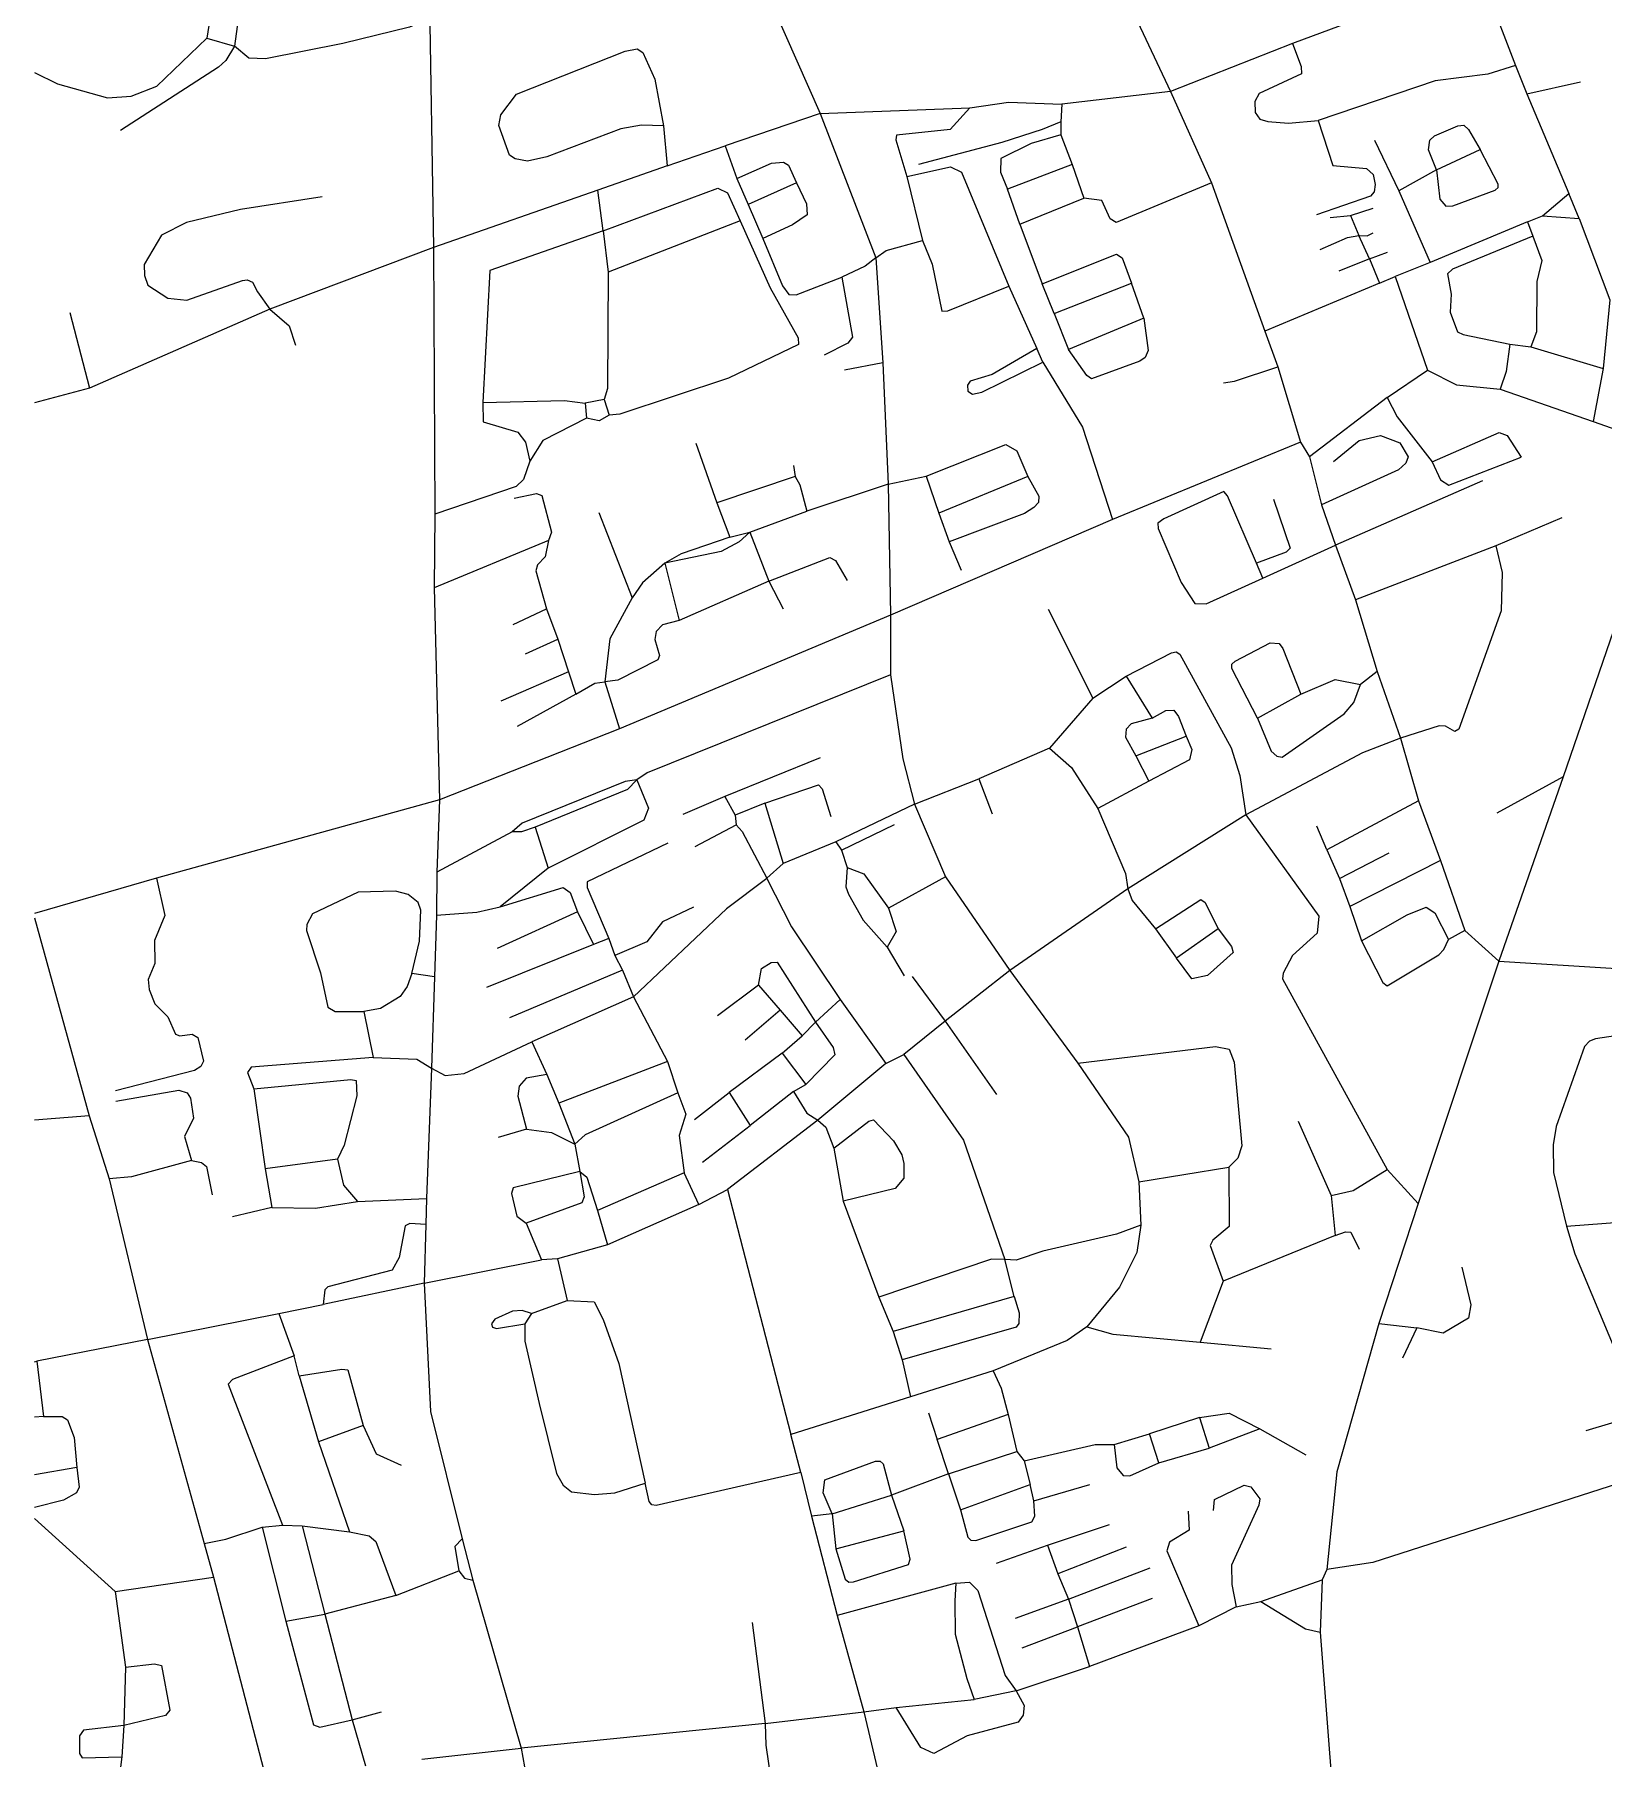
# Model space of a CAD drawing. Header units: inches. Extents: x 13525472 to 13532952, y 3654447 to 3658947.
# Drawn here: x 13525472 to 13527238, y 3655460 to 3657400 of the extents above; entities that cross this region are included whole.
import ezdxf

# ---------------------------------------------------------------- set-up
doc = ezdxf.new("R2010")
doc.units = ezdxf.units.IN
doc.header["$MEASUREMENT"] = 0

msp = doc.modelspace()

# ---------------------------------------------------------------- linework, layer by layer
for points in [[(13526162.1, 3657749.6), (13526356.2, 3657311.4)], [(13525893.3, 3657608.6), (13525916.3, 3657458.4), (13525921.2, 3657160.6)], [(13525698.6, 3657604.2), (13525666, 3657396.3)], [(13526673.2, 3657500.5), (13526750.5, 3657336.4)], [(13525707.2, 3657462.3), (13525769.3, 3657473.4), (13525882, 3657485.3), (13525888.4, 3657482.4), (13525891.1, 3657477.6), (13525903.1, 3657433.1), (13525903.2, 3657419), (13525900.2, 3657411.5), (13525894.1, 3657408.7), (13525819, 3657390.2), (13525732, 3657372.9), (13525713.3, 3657374), (13525697.1, 3657387.4)], [(13525707.2, 3657462.3), (13525697.1, 3657387.4)], [(13527106, 3657450.6), (13526995.2, 3657430), (13526887.6, 3657390.5)], [(13527106, 3657450.6), (13527138.8, 3657365.7)], [(13525472, 3657357.7), (13525498.1, 3657345), (13525554.2, 3657329.2), (13525581, 3657331.1), (13525609.9, 3657342.3), (13525666, 3657396.3)], [(13525666, 3657396.3), (13525697.1, 3657387.4)], [(13525697.1, 3657387.4), (13525687.2, 3657371.2), (13525679.1, 3657363.8), (13525568.7, 3657292.6)], [(13526179.8, 3657297.8), (13526155.1, 3657298.5), (13526131.8, 3657294.3), (13526048.6, 3657262.7), (13526026.8, 3657258), (13526013.1, 3657260.5), (13526006.5, 3657264.7), (13525994.7, 3657298.2), (13525997, 3657310), (13526014.3, 3657333.4), (13526136.7, 3657381.7), (13526150.1, 3657384.5), (13526156.8, 3657380.1), (13526170, 3657350.1), (13526179.8, 3657297.8)], [(13526887.6, 3657390.5), (13526750.5, 3657336.4)], [(13526887.6, 3657390.5), (13526897.6, 3657364.6), (13526897.8, 3657356.3), (13526850.2, 3657334.2), (13526845.2, 3657325), (13526845.9, 3657312.5), (13526850.9, 3657305), (13526860.1, 3657302.7), (13526883.2, 3657300.6), (13526916.8, 3657303.8)], [(13527138.8, 3657365.7), (13527107.7, 3657356), (13527048.2, 3657348.4), (13526916.8, 3657303.8)], [(13527138.8, 3657365.7), (13527151.3, 3657333.8)], [(13526750.5, 3657336.4), (13526628.2, 3657322.1)], [(13526750.5, 3657336.4), (13526796.4, 3657233.4)], [(13527151.3, 3657333.8), (13527211.7, 3657347.1)], [(13526356.2, 3657311.4), (13526524.6, 3657318.1)], [(13526524.6, 3657318.1), (13526502.6, 3657293.6), (13526442.1, 3657287), (13526441.5, 3657281.8), (13526453.8, 3657240.5)], [(13526524.6, 3657318.1), (13526568.1, 3657324.3)], [(13526568.1, 3657324.3), (13526628.2, 3657322.1)], [(13526628.2, 3657322.1), (13526627.2, 3657302.1)], [(13527151.3, 3657333.8), (13527198.8, 3657221.7)], [(13526179.8, 3657297.8), (13526183.9, 3657252.7)], [(13526356.2, 3657311.4), (13526249.2, 3657275.3)], [(13526356.2, 3657311.4), (13526418.9, 3657149)], [(13526627.2, 3657302.1), (13526606, 3657293.4), (13526560.5, 3657279), (13526466.7, 3657254.1)], [(13526627.2, 3657302.1), (13526627.2, 3657287.6)], [(13526916.8, 3657303.8), (13526933.1, 3657253), (13526971.1, 3657249.5), (13526978.5, 3657243), (13526980.6, 3657231.7), (13526979.5, 3657223.3), (13526975.5, 3657218.6), (13526914.7, 3657197.6)], [(13527049.8, 3657248.3), (13527040.8, 3657270.8), (13527042.2, 3657281.5), (13527047.7, 3657286.5), (13527073.7, 3657297.6), (13527080.7, 3657298.3), (13527085.8, 3657293.7), (13527098.9, 3657270.9)], [(13526627.2, 3657287.6), (13526593.8, 3657277.8), (13526559.5, 3657261.1), (13526559, 3657245.6), (13526567, 3657226.4)], [(13526627.2, 3657287.6), (13526639.6, 3657254.1)], [(13526980.2, 3657281.6), (13527007.4, 3657224.5)], [(13526183.9, 3657252.7), (13526249.2, 3657275.3)], [(13526249.2, 3657275.3), (13526262.6, 3657238.4)], [(13526262.6, 3657238.4), (13526301.6, 3657255.6), (13526315, 3657256.8), (13526320.7, 3657253.3), (13526329.5, 3657233.5)], [(13527049.8, 3657248.3), (13527053.4, 3657215.3), (13527060.2, 3657207.4), (13527068.2, 3657207.7), (13527115.9, 3657225.1), (13527119.1, 3657228.2), (13527119, 3657232.2), (13527098.9, 3657270.9)], [(13527049.8, 3657248.3), (13527098.9, 3657270.9)], [(13526183.9, 3657252.7), (13526106.1, 3657225.4)], [(13526262.6, 3657238.4), (13526275.1, 3657209)], [(13526453.8, 3657240.5), (13526503, 3657251.4), (13526515.4, 3657245.6), (13526568.4, 3657117.1)], [(13526453.8, 3657240.5), (13526471.4, 3657168.6)], [(13526639.6, 3657254.1), (13526567, 3657226.4)], [(13526639.6, 3657254.1), (13526653, 3657216.4)], [(13527049.8, 3657248.3), (13527007.4, 3657224.5)], [(13526106.1, 3657225.4), (13525921.2, 3657160.6)], [(13526111.9, 3657179.7), (13526106.1, 3657225.4)], [(13526111.9, 3657179.7), (13526241, 3657227.4), (13526251.9, 3657222.4), (13526266.2, 3657190.8)], [(13526329.5, 3657233.5), (13526275.1, 3657209)], [(13526329.5, 3657233.5), (13526340.7, 3657209.9), (13526341.7, 3657197.4), (13526325.1, 3657186.2), (13526291.5, 3657171)], [(13526580.9, 3657186.9), (13526567, 3657226.4)], [(13526796.4, 3657233.4), (13526689.2, 3657188.9), (13526682.4, 3657193.2), (13526673.2, 3657213.5), (13526653, 3657216.4)], [(13526796.4, 3657233.4), (13526856.5, 3657066.7)], [(13527007.4, 3657224.5), (13527042.6, 3657144)], [(13527169.1, 3657196.3), (13527198.8, 3657221.7)], [(13527210.4, 3657193.3), (13527198.8, 3657221.7)], [(13525795.7, 3657217.6), (13525703.7, 3657203.5), (13525643.2, 3657189), (13525615.1, 3657174.8), (13525595.6, 3657141.5), (13525595.9, 3657129.2), (13525599.7, 3657118.4), (13525622.2, 3657103.8), (13525643.5, 3657101.4), (13525706.2, 3657123.7), (13525711.3, 3657124.4), (13525717.2, 3657121.7), (13525722.9, 3657110.7), (13525736.7, 3657091.4)], [(13526275.1, 3657209), (13526291.5, 3657171)], [(13526580.9, 3657186.9), (13526653, 3657216.4)], [(13526953, 3657196.8), (13526978.7, 3657205.1)], [(13526111.9, 3657179.7), (13525984.4, 3657134.8), (13525976.5, 3656986.4)], [(13526111.9, 3657179.7), (13526117.8, 3657133)], [(13526266.2, 3657190.8), (13526117.8, 3657133)], [(13526266.2, 3657190.8), (13526299.8, 3657115.2), (13526331.5, 3657059.3), (13526331.7, 3657051.8), (13526253.1, 3657013.7), (13526130.6, 3656973.2), (13526118.7, 3656972.1)], [(13526580.9, 3657186.9), (13526606.2, 3657120)], [(13526930.2, 3657194.6), (13526953, 3657196.8)], [(13526953, 3657196.8), (13526962.5, 3657174.4)], [(13527152.2, 3657189.8), (13527042.6, 3657144)], [(13527152.2, 3657189.8), (13527169.1, 3657196.3)], [(13527152.2, 3657189.8), (13527158.1, 3657173.4)], [(13527169.1, 3657196.3), (13527210.4, 3657193.3)], [(13527210.4, 3657193.3), (13527245, 3657102), (13527237.3, 3657024.7)], [(13525921.2, 3657160.6), (13525736.7, 3657091.4)], [(13525921.2, 3657160.6), (13525922.6, 3656860.6)], [(13526291.5, 3657171), (13526313.9, 3657117.7), (13526321, 3657107.7), (13526329.2, 3657107.5), (13526380.5, 3657127.3)], [(13526418.9, 3657149), (13526430.3, 3657157.3), (13526471.4, 3657168.6)], [(13526471.4, 3657168.6), (13526482.3, 3657142), (13526493.1, 3657089.2), (13526499.7, 3657089.5), (13526568.4, 3657117.1)], [(13526918.7, 3657158.6), (13526949.7, 3657171.9), (13526962.5, 3657174.4)], [(13526962.5, 3657174.4), (13526971.7, 3657173.8), (13526978.7, 3657177.1)], [(13526974.5, 3657147.9), (13526962.5, 3657174.4)], [(13527158.1, 3657173.4), (13527067.7, 3657136.2), (13527062.1, 3657131.1), (13527066.3, 3657108.3), (13527065.3, 3657087.9), (13527073.6, 3657066), (13527079.8, 3657062.8), (13527132.5, 3657052)], [(13527158.1, 3657173.4), (13527168.2, 3657146.2), (13527162.8, 3657122.5), (13527162.5, 3657065.8), (13527155.9, 3657049)], [(13526418.9, 3657149), (13526406.9, 3657139.6), (13526380.5, 3657127.3)], [(13526418.9, 3657149), (13526426.9, 3657030.9)], [(13526606.2, 3657120), (13526689.6, 3657153.2), (13526696.2, 3657149), (13526706.5, 3657120.5)], [(13526974.5, 3657147.9), (13526939.7, 3657134.1)], [(13526974.5, 3657147.9), (13526994.7, 3657155.6)], [(13526974.5, 3657147.9), (13526985.8, 3657120.5)], [(13527042.6, 3657144), (13527003.4, 3657128.2)], [(13526117.8, 3657133), (13526116.7, 3657002.2), (13526113.2, 3656989.6)], [(13526380.5, 3657127.3), (13526392.4, 3657059.8), (13526387.3, 3657053.3), (13526360.7, 3657039.6)], [(13526985.8, 3657120.5), (13527003.4, 3657128.2)], [(13527003.4, 3657128.2), (13527039.5, 3657022.8)], [(13526568.4, 3657117.1), (13526600, 3657047)], [(13526619.4, 3657086.6), (13526606.2, 3657120)], [(13526619.4, 3657086.6), (13526706.5, 3657120.5)], [(13526720.5, 3657081.3), (13526706.5, 3657120.5)], [(13526985.8, 3657120.5), (13526856.5, 3657066.7)], [(13525511.7, 3657087.6), (13525533.8, 3657002.3)], [(13525736.7, 3657091.4), (13525533.8, 3657002.3)], [(13525736.7, 3657091.4), (13525758.6, 3657072.7), (13525765.7, 3657050.9)], [(13526619.4, 3657086.6), (13526635.7, 3657045.9)], [(13526720.5, 3657081.3), (13526725.2, 3657044.8), (13526721.9, 3657036.8), (13526716.1, 3657032.7), (13526661.6, 3657012.8), (13526656.4, 3657016.7), (13526635.7, 3657045.9)], [(13526720.5, 3657081.3), (13526635.7, 3657045.9)], [(13526856.5, 3657066.7), (13526871.2, 3657026.3)], [(13526600, 3657047), (13526549.6, 3657017.8), (13526525, 3657010.2), (13526522.1, 3657006), (13526522.3, 3656999.2), (13526527.7, 3656995.6), (13526538.2, 3656998.1), (13526606.8, 3657031.8)], [(13526606.8, 3657031.8), (13526600, 3657047)], [(13527132.5, 3657052), (13527128.2, 3657021.1), (13527121.4, 3657001.5)], [(13527132.5, 3657052), (13527155.9, 3657049)], [(13527155.9, 3657049), (13527237.3, 3657024.7)], [(13526426.9, 3657030.9), (13526383.7, 3657022.6)], [(13526426.9, 3657030.9), (13526432.9, 3656894.5)], [(13526606.8, 3657031.8), (13526651.5, 3656958.6), (13526685.3, 3656854.8)], [(13526810, 3657008.3), (13526822.6, 3657010.3), (13526871.2, 3657026.3)], [(13526871.2, 3657026.3), (13526896.7, 3656941.6)], [(13527237.3, 3657024.7), (13527226.2, 3656964.8)], [(13526994.2, 3656991.8), (13527039.5, 3657022.8)], [(13527039.5, 3657022.8), (13527072.4, 3657006.1), (13527121.4, 3657001.5)], [(13525533.8, 3657002.3), (13525472, 3656986)], [(13525976.5, 3656986.4), (13526068.4, 3656988.6), (13526091.7, 3656985.6)], [(13525976.5, 3656986.4), (13525976.8, 3656964.6), (13526016.1, 3656952.8), (13526024.7, 3656941.6), (13526029.5, 3656920.4)], [(13526113.2, 3656989.6), (13526091.7, 3656985.6)], [(13526091.7, 3656985.6), (13526093.2, 3656968.6)], [(13526113.2, 3656989.6), (13526118.7, 3656972.1)], [(13526994.2, 3656991.8), (13526906.7, 3656925.1)], [(13526994.2, 3656991.8), (13527005.4, 3656970.2), (13527044.8, 3656919.6)], [(13527121.4, 3657001.5), (13527226.2, 3656964.8)], [(13526093.2, 3656968.6), (13526044, 3656943.7), (13526029.5, 3656920.4)], [(13526118.7, 3656972.1), (13526107.4, 3656965.8), (13526093.2, 3656968.6)], [(13526933.7, 3656920.1), (13526962.7, 3656943.4), (13526986.9, 3656949.3), (13527008.5, 3656940.9), (13527017.8, 3656925.1), (13527015.4, 3656918), (13527007, 3656910.4), (13526920.5, 3656871.3)], [(13527044.8, 3656919.6), (13527120.2, 3656952.6), (13527129.3, 3656949.1), (13527144.9, 3656924.7)], [(13527226.2, 3656964.8), (13527279.4, 3656946.2)], [(13526216.2, 3656940.6), (13526239.8, 3656873.5)], [(13526475.4, 3656903.5), (13526565, 3656939.1), (13526577.7, 3656931.9), (13526589.8, 3656903)], [(13526896.7, 3656941.6), (13526685.3, 3656854.8)], [(13526896.7, 3656941.6), (13526906.7, 3656925.1)], [(13526029.5, 3656920.4), (13526022.3, 3656899.8), (13526014.2, 3656891.7), (13525922.6, 3656860.6)], [(13526326.2, 3656915.6), (13526328.2, 3656903.1)], [(13526906.7, 3656925.1), (13526920.5, 3656871.3)], [(13527044.8, 3656919.6), (13527054.3, 3656899.4), (13527063.7, 3656893.4), (13527144.9, 3656924.7)], [(13526328.2, 3656903.1), (13526239.8, 3656873.5)], [(13526328.2, 3656903.1), (13526333.4, 3656893.7), (13526341.1, 3656864.2)], [(13526432.9, 3656894.5), (13526341.1, 3656864.2)], [(13526432.9, 3656894.5), (13526475.4, 3656903.5)], [(13526432.9, 3656894.5), (13526435.3, 3656747.1)], [(13526475.4, 3656903.5), (13526489.8, 3656861.7)], [(13526589.8, 3656903), (13526489.8, 3656861.7)], [(13526589.8, 3656903), (13526602.4, 3656881), (13526601.8, 3656873.8), (13526596.8, 3656868.2), (13526586.1, 3656861.6), (13526501.3, 3656829.7)], [(13527101.7, 3656898.1), (13526936.2, 3656825.9)], [(13526011.7, 3656878.6), (13526036.8, 3656883.8), (13526042.8, 3656881.7), (13526054, 3656840.6), (13526050.4, 3656831.1)], [(13526239.8, 3656873.5), (13526254.4, 3656834.7)], [(13526847.1, 3656805.4), (13526814.6, 3656881.3), (13526810.5, 3656886.1), (13526742.8, 3656855.6), (13526736.1, 3656850.5), (13526736.6, 3656844.6), (13526762.4, 3656783.7), (13526777.9, 3656760), (13526790.7, 3656759.7), (13526854.2, 3656788.6)], [(13526866.2, 3656877.6), (13526885, 3656822.4), (13526880.6, 3656818), (13526847.1, 3656805.4)], [(13526920.5, 3656871.3), (13526936.2, 3656825.9)], [(13525922.6, 3656860.6), (13525921.9, 3656777.7)], [(13526107.2, 3656862.6), (13526144.5, 3656766.7)], [(13526276.9, 3656840.6), (13526341.1, 3656864.2)], [(13526685.3, 3656854.8), (13526435.3, 3656747.1)], [(13526489.8, 3656861.7), (13526501.3, 3656829.7)], [(13527190.7, 3656856.6), (13527116.5, 3656824.9)], [(13526050.4, 3656831.1), (13525921.9, 3656777.7)], [(13526050.4, 3656831.1), (13526046.7, 3656812.5), (13526038.2, 3656803.8), (13526036.4, 3656797.1), (13526048.3, 3656754.3)], [(13526276.9, 3656840.6), (13526265.1, 3656829.5), (13526244.6, 3656818.8), (13526181.4, 3656805.5)], [(13526254.4, 3656834.7), (13526199.8, 3656815.9), (13526181.4, 3656805.5)], [(13526254.4, 3656834.7), (13526276.9, 3656840.6)], [(13526276.9, 3656840.6), (13526298.5, 3656785.2)], [(13526298.5, 3656785.2), (13526367.1, 3656812), (13526373.6, 3656808.5), (13526386.7, 3656786.1)], [(13526501.3, 3656829.7), (13526514.7, 3656797.6)], [(13526854.2, 3656788.6), (13526936.2, 3656825.9)], [(13526936.2, 3656825.9), (13526958.7, 3656764.2)], [(13527116.5, 3656824.9), (13526958.7, 3656764.2)], [(13527116.5, 3656824.9), (13527123.5, 3656795), (13527122.5, 3656751.9), (13527075, 3656618.9), (13527070.4, 3656616.1), (13527060.1, 3656622.2), (13527052.7, 3656622.5), (13527009.4, 3656608.6)], [(13526181.4, 3656805.5), (13526156.2, 3656783.4), (13526144.5, 3656766.7)], [(13526181.4, 3656805.5), (13526197.7, 3656741)], [(13526854.2, 3656788.6), (13526847.1, 3656805.4)], [(13525921.9, 3656777.7), (13525927.9, 3656539.4)], [(13526298.5, 3656785.2), (13526197.7, 3656741)], [(13526298.5, 3656785.2), (13526314.7, 3656754.1)], [(13526010.7, 3656736.6), (13526048.3, 3656754.3)], [(13526048.3, 3656754.3), (13526061.1, 3656719.9)], [(13526144.5, 3656766.7), (13526119.6, 3656720.4), (13526113.8, 3656672.2)], [(13526612.7, 3656753.6), (13526663.1, 3656653.8)], [(13526958.7, 3656764.2), (13526982.9, 3656683.6)], [(13527260.8, 3656764.5), (13527192.3, 3656565.3)], [(13526197.7, 3656741), (13526178.8, 3656736.1), (13526171.7, 3656728.6), (13526170, 3656719.7), (13526175.4, 3656701.8), (13526173.4, 3656696.7), (13526128.6, 3656673.9), (13526113.8, 3656672.2)], [(13526435.3, 3656747.1), (13526130.3, 3656619)], [(13526435.3, 3656747.1), (13526435.3, 3656680)], [(13526024.7, 3656703.6), (13526061.1, 3656719.9)], [(13526061.1, 3656719.9), (13526072.9, 3656683.3)], [(13526848.5, 3656631.2), (13526819.6, 3656687), (13526819.4, 3656692), (13526823.1, 3656695.3), (13526862.6, 3656715.8), (13526872.8, 3656715), (13526877, 3656709.5), (13526897.1, 3656658.1)], [(13526700.4, 3656678.4), (13526751.6, 3656704.7), (13526757, 3656705.6), (13526760.8, 3656703.1), (13526818.7, 3656597.6), (13526828.3, 3656566.5), (13526835.3, 3656522.5)], [(13526072.9, 3656683.3), (13525996.7, 3656650.1)], [(13526072.9, 3656683.3), (13526081.4, 3656658.1)], [(13526435.3, 3656680), (13526161.6, 3656569.5), (13526150, 3656561.6)], [(13526435.3, 3656680), (13526449.3, 3656585.5), (13526462.5, 3656534.4)], [(13526663.1, 3656653.8), (13526700.4, 3656678.4)], [(13526700.4, 3656678.4), (13526729.8, 3656631.3)], [(13526982.9, 3656683.6), (13526964.1, 3656669.1)], [(13526982.9, 3656683.6), (13527009.4, 3656608.6)], [(13526081.4, 3656658.1), (13526015.2, 3656621.6)], [(13526081.4, 3656658.1), (13526102.8, 3656670.7), (13526113.8, 3656672.2)], [(13526113.8, 3656672.2), (13526130.3, 3656619)], [(13526848.5, 3656631.2), (13526863.7, 3656594.1), (13526870.1, 3656588.2), (13526876.2, 3656587.4), (13526946, 3656636.1), (13526956.7, 3656648.8), (13526964.1, 3656669.1)], [(13526848.5, 3656631.2), (13526897.1, 3656658.1)], [(13526897.1, 3656658.1), (13526935.8, 3656674.7), (13526964.1, 3656669.1)], [(13526663.1, 3656653.8), (13526614.1, 3656597.3)], [(13526729.8, 3656631.3), (13526745.2, 3656639.6), (13526754.2, 3656640.3), (13526759.6, 3656633.1), (13526767.9, 3656610.9)], [(13526130.3, 3656619), (13525927.9, 3656539.4)], [(13526729.8, 3656631.3), (13526706.2, 3656624.7), (13526700.5, 3656618.7), (13526699.8, 3656609.6), (13526711.4, 3656588.8)], [(13526614.1, 3656597.3), (13526534.8, 3656562.8)], [(13526614.1, 3656597.3), (13526638.9, 3656575.5), (13526668.7, 3656529.4)], [(13526711.4, 3656588.8), (13526767.9, 3656610.9)], [(13526767.9, 3656610.9), (13526774.4, 3656596), (13526771.8, 3656584.4), (13526726, 3656560.3)], [(13527009.4, 3656608.6), (13526966.6, 3656592.2), (13526835.3, 3656522.5)], [(13527009.4, 3656608.6), (13527029.6, 3656538)], [(13526356.2, 3656586.6), (13526248.8, 3656542.9)], [(13526711.4, 3656588.8), (13526726, 3656560.3)], [(13526150, 3656561.6), (13526136.6, 3656559.7), (13526020.8, 3656513), (13526009.6, 3656503.4)], [(13526150, 3656561.6), (13526139.2, 3656550.9), (13526035.5, 3656508.4)], [(13526150, 3656561.6), (13526163.1, 3656529.7), (13526157.9, 3656516.4), (13526050.2, 3656462.4)], [(13526462.5, 3656534.4), (13526534.8, 3656562.8)], [(13526534.8, 3656562.8), (13526549.9, 3656523.3)], [(13526726, 3656560.3), (13526668.7, 3656529.4)], [(13527192.3, 3656565.3), (13527117.7, 3656524.1)], [(13527192.3, 3656565.3), (13527120.1, 3656357.8)], [(13525927.9, 3656539.4), (13525609.5, 3656450.9)], [(13525927.9, 3656539.4), (13525924.8, 3656457.9)], [(13526248.8, 3656542.9), (13526201.7, 3656522.6)], [(13526248.8, 3656542.9), (13526260.7, 3656522.1)], [(13526294, 3656535.3), (13526354.2, 3656556), (13526358.4, 3656551.7), (13526368.2, 3656520.6)], [(13526294, 3656535.3), (13526260.7, 3656522.1)], [(13526260.7, 3656522.1), (13526261.7, 3656511.1)], [(13526294, 3656535.3), (13526314.7, 3656467.6)], [(13526462.5, 3656534.4), (13526373.7, 3656492.1)], [(13526462.5, 3656534.4), (13526497.3, 3656452.7)], [(13526668.7, 3656529.4), (13526699.9, 3656456.4), (13526702.3, 3656438.9)], [(13526835.3, 3656522.5), (13526702.3, 3656438.9)], [(13526835.3, 3656522.5), (13526917.3, 3656408.5), (13526915.5, 3656389.2), (13526887.9, 3656363.9), (13526877.2, 3656344.2), (13526876.6, 3656337.7), (13526994.1, 3656123.1)], [(13527029.6, 3656538), (13526926.2, 3656482.8)], [(13527029.6, 3656538), (13527054.4, 3656470.9)], [(13526009.6, 3656503.4), (13525924.8, 3656457.9)], [(13526035.5, 3656508.4), (13526020.2, 3656503.2), (13526009.6, 3656503.4)], [(13526035.5, 3656508.4), (13526050.2, 3656462.4)], [(13526215.7, 3656486.6), (13526261.7, 3656511.1)], [(13526261.7, 3656511.1), (13526268.4, 3656503.7), (13526296.2, 3656451.1)], [(13526380.2, 3656482.6), (13526439.7, 3656511.6)], [(13526926.2, 3656482.8), (13526915.2, 3656509.6)], [(13526184.7, 3656490.6), (13526093.9, 3656446.8), (13526094.1, 3656440.6), (13526118.4, 3656383.2)], [(13526373.7, 3656492.1), (13526314.7, 3656467.6)], [(13526373.7, 3656492.1), (13526380.2, 3656482.6)], [(13526380.2, 3656482.6), (13526386.4, 3656463)], [(13526926.2, 3656482.8), (13526940.5, 3656450.7)], [(13526050.2, 3656462.4), (13525995.9, 3656418.9)], [(13526314.7, 3656467.6), (13526296.2, 3656451.1)], [(13526386.4, 3656463), (13526385.1, 3656441.5), (13526388.1, 3656433.1), (13526404.4, 3656403.7), (13526431.7, 3656373.3)], [(13526386.4, 3656463), (13526405.4, 3656455.9), (13526433, 3656417.5)], [(13526940.5, 3656450.7), (13526996.7, 3656479.6)], [(13527054.4, 3656470.9), (13526952.1, 3656419.1)], [(13527054.4, 3656470.9), (13527081.7, 3656392.1)], [(13525609.5, 3656450.9), (13525472, 3656411.2)], [(13525609.5, 3656450.9), (13525618.9, 3656409.2), (13525607.1, 3656380.9), (13525607.5, 3656355), (13525600.1, 3656337), (13525601, 3656325.8), (13525607.5, 3656309.8), (13525622, 3656295), (13525630.6, 3656275.6), (13525635.7, 3656273.7), (13525649.3, 3656275.4), (13525655.8, 3656271.8), (13525662.4, 3656245.1), (13525659.1, 3656239.3), (13525652.1, 3656234.8), (13525563.2, 3656211.6)], [(13525924.8, 3656457.9), (13525924.6, 3656409.6)], [(13526296.2, 3656450.6), (13526250.7, 3656416.5), (13526146.1, 3656317.4)], [(13526296.2, 3656451.1), (13526296.2, 3656450.6)], [(13526296.2, 3656450.6), (13526323.8, 3656396.2), (13526378.8, 3656314.4)], [(13526497.3, 3656452.7), (13526433, 3656417.5)], [(13526497.3, 3656452.7), (13526569.5, 3656347.3)], [(13526940.5, 3656450.7), (13526952.1, 3656419.1)], [(13525896.6, 3656343.9), (13525905.3, 3656380.3), (13525906.7, 3656415.1), (13525903.8, 3656423.8), (13525892.5, 3656432.8), (13525878.2, 3656436.6), (13525836.4, 3656435.2), (13525784.9, 3656410.9), (13525778.7, 3656399.1), (13525778, 3656392.3), (13525793.9, 3656344.5), (13525802.2, 3656305.9), (13525810.3, 3656301.2), (13525842.6, 3656301.1)], [(13525995.9, 3656418.9), (13526067.1, 3656440.4), (13526075, 3656435), (13526083.2, 3656413.2)], [(13526702.3, 3656438.9), (13526569.5, 3656347.3)], [(13526702.3, 3656438.9), (13526707.2, 3656426.1), (13526733.5, 3656394.1)], [(13526733.5, 3656394.1), (13526784.4, 3656427.2), (13526789.5, 3656423.7), (13526804.2, 3656393.9)], [(13525472, 3656406.3), (13525533.5, 3656183.7)], [(13525924.6, 3656409.6), (13525922, 3656340.1)], [(13525924.6, 3656409.6), (13525969.7, 3656413), (13525995.9, 3656418.9)], [(13526083.2, 3656413.2), (13525992.7, 3656372.1)], [(13526083.2, 3656413.2), (13526101.1, 3656376.5)], [(13526213.7, 3656418.6), (13526178.8, 3656401.8), (13526161, 3656379.5), (13526125.1, 3656364.1)], [(13526433, 3656417.5), (13526441.6, 3656391.2), (13526431.7, 3656373.3)], [(13526952.1, 3656419.1), (13526965.3, 3656380.4)], [(13526965.3, 3656380.4), (13527016.8, 3656409.9), (13527038, 3656418.3), (13527048.1, 3656412.1), (13527063.2, 3656382.1)], [(13526733.5, 3656394.1), (13526757.3, 3656361)], [(13526804.2, 3656393.9), (13526819.2, 3656374.2), (13526820.9, 3656367.3), (13526792, 3656341.6), (13526774.6, 3656337.8), (13526757.3, 3656361)], [(13526804.2, 3656393.9), (13526757.3, 3656361)], [(13527081.7, 3656392.1), (13527063.2, 3656382.1)], [(13527081.7, 3656392.1), (13527120.1, 3656357.8)], [(13526101.1, 3656376.5), (13525980.7, 3656328.1)], [(13526118.4, 3656383.2), (13526101.1, 3656376.5)], [(13526118.4, 3656383.2), (13526125.1, 3656364.1)], [(13526431.7, 3656373.3), (13526450.7, 3656341.1)], [(13526965.3, 3656380.4), (13526989.5, 3656333.6), (13526994.3, 3656329.9), (13527052.3, 3656364.8), (13527058.1, 3656370.7), (13527063.2, 3656382.1)], [(13526133.7, 3656347.7), (13526006.7, 3656294.1)], [(13526125.1, 3656364.1), (13526133.7, 3656347.7)], [(13526133.7, 3656347.7), (13526146.1, 3656317.4)], [(13526286.9, 3656330.7), (13526290.2, 3656349.3), (13526301, 3656356.3), (13526307.7, 3656356.4), (13526351, 3656289)], [(13526569.5, 3656347.3), (13526497, 3656290.1)], [(13526569.5, 3656347.3), (13526646.3, 3656242.8)], [(13527120.1, 3656357.8), (13527029.2, 3656085)], [(13527120.1, 3656357.8), (13527258.3, 3656349), (13527310.6, 3656358.5)], [(13525896.6, 3656343.9), (13525891.5, 3656329.2), (13525883.7, 3656318.1), (13525861.4, 3656304.6), (13525842.6, 3656301.1)], [(13525922, 3656340.1), (13525896.6, 3656343.9)], [(13525922, 3656340.1), (13525918.7, 3656237.3)], [(13526286.9, 3656330.7), (13526240.7, 3656296.1)], [(13526286.9, 3656330.7), (13526311.2, 3656302.6)], [(13526459.7, 3656340.6), (13526497, 3656290.1)], [(13526146.1, 3656317.4), (13526031.8, 3656267)], [(13526146.1, 3656317.4), (13526184.5, 3656244.8)], [(13526351, 3656289), (13526378.8, 3656314.4)], [(13526378.8, 3656314.4), (13526430.2, 3656242.6)], [(13525842.6, 3656301.1), (13525853, 3656249.4)], [(13526311.2, 3656302.6), (13526271.7, 3656268.6)], [(13526311.2, 3656302.6), (13526335.9, 3656273.5)], [(13526351, 3656289), (13526335.9, 3656273.5)], [(13526351, 3656289), (13526370.7, 3656260.7), (13526372.6, 3656252.1), (13526340.2, 3656218.9)], [(13526497, 3656290.1), (13526450.2, 3656252.6)], [(13526497, 3656290.1), (13526554.7, 3656207.6)], [(13526313.3, 3656254), (13526335.9, 3656273.5)], [(13527318.6, 3656283.7), (13527228.8, 3656270.3), (13527221.8, 3656267.7), (13527216.2, 3656261.6), (13527184.3, 3656171.6), (13527180.9, 3656151.1), (13527181.5, 3656119.8), (13527196.2, 3656059.5)], [(13525853, 3656249.4), (13525716, 3656238.4), (13525711.9, 3656232.5), (13525718.9, 3656214.1)], [(13525853, 3656249.4), (13525902.2, 3656247.4), (13525918.7, 3656237.3)], [(13525918.7, 3656237.3), (13525934.3, 3656229.1), (13525955.5, 3656231.1), (13526031.8, 3656267)], [(13526031.8, 3656267), (13526048.7, 3656230)], [(13526313.3, 3656254), (13526253.9, 3656209.8)], [(13526313.3, 3656254), (13526340.2, 3656218.9)], [(13526430.2, 3656242.6), (13526450.2, 3656252.6)], [(13526450.2, 3656252.6), (13526517.5, 3656156.1), (13526564.1, 3656022.1)], [(13526646.3, 3656242.8), (13526801.1, 3656261.5), (13526816.3, 3656258.6), (13526822.2, 3656244), (13526830.8, 3656149.7), (13526826.2, 3656136.1), (13526816.2, 3656125.8)], [(13525918.7, 3656237.3), (13525913, 3656090.8)], [(13526048.7, 3656230), (13526025.4, 3656226.1), (13526017.3, 3656216.9), (13526016.1, 3656205.6), (13526025.6, 3656168.5)], [(13526048.7, 3656230), (13526062, 3656197.9)], [(13526184.5, 3656244.8), (13526062, 3656197.9)], [(13526184.5, 3656244.8), (13526195.9, 3656209.4)], [(13526430.2, 3656242.6), (13526353.5, 3656178.8)], [(13526646.3, 3656242.8), (13526703.1, 3656159.6), (13526714.9, 3656109.3)], [(13525563.7, 3656200.1), (13525634.3, 3656212.4), (13525643.9, 3656209.5), (13525647.7, 3656203.6), (13525650.8, 3656181.2), (13525640.8, 3656160.5), (13525648.8, 3656133.2)], [(13525718.9, 3656214.1), (13525828.1, 3656224.7), (13525834, 3656223.5), (13525834.8, 3656206.1), (13525820.5, 3656150.7), (13525813, 3656134.8)], [(13525718.9, 3656214.1), (13525731.7, 3656124.1)], [(13526195.9, 3656209.4), (13526091.7, 3656162.1), (13526080.2, 3656151.8)], [(13526195.9, 3656209.4), (13526204.9, 3656185.4), (13526197.7, 3656161.6), (13526203.3, 3656119.6)], [(13526214.7, 3656179.6), (13526253.9, 3656209.8)], [(13526253.9, 3656209.8), (13526277.6, 3656172.7)], [(13526326.3, 3656211.2), (13526277.6, 3656172.7)], [(13526326.3, 3656211.2), (13526340.2, 3656218.9)], [(13526326.3, 3656211.2), (13526341.1, 3656186.7), (13526353.5, 3656178.8)], [(13526062, 3656197.9), (13526080.2, 3656151.8)], [(13525533.5, 3656183.7), (13525472, 3656178.6)], [(13525533.5, 3656183.7), (13525556, 3656112.8)], [(13526223.7, 3656131.6), (13526277.6, 3656172.7)], [(13526353.5, 3656178.8), (13526252.1, 3656100.8)], [(13526353.5, 3656178.8), (13526362.7, 3656170.8), (13526371.6, 3656147.3)], [(13526371.6, 3656147.3), (13526410.9, 3656177.5), (13526416.1, 3656179.2), (13526438.8, 3656155.5), (13526448, 3656139.6), (13526450.5, 3656130), (13526450.2, 3656113.6), (13526440.6, 3656102), (13526382, 3656087.5)], [(13526894.2, 3656177.6), (13526931.2, 3656094.1)], [(13526025.6, 3656168.5), (13525993.7, 3656159.1)], [(13526025.6, 3656168.5), (13526053.7, 3656165), (13526080.2, 3656151.8)], [(13526080.2, 3656151.8), (13526085.8, 3656121)], [(13525648.8, 3656133.2), (13525581.1, 3656114.9), (13525556, 3656112.8)], [(13525648.8, 3656133.2), (13525660, 3656131), (13525665.7, 3656126.8), (13525672, 3656094.9)], [(13525813, 3656134.8), (13525731.7, 3656124.1)], [(13525813, 3656134.8), (13525819.8, 3656105.7), (13525835.4, 3656087.2)], [(13526371.6, 3656147.3), (13526382, 3656087.5)], [(13525556, 3656112.8), (13525599.1, 3655931.8)], [(13525731.7, 3656124.1), (13525739.1, 3656080.6)], [(13526085.8, 3656121), (13526010.7, 3656102.6), (13526008.8, 3656096.2), (13526014.8, 3656070.9), (13526025.5, 3656062.7)], [(13526085.8, 3656121), (13526090.5, 3656092.4), (13526087.9, 3656085.9), (13526025.5, 3656062.7)], [(13526085.8, 3656121), (13526093.5, 3656114.5), (13526105.5, 3656077.2)], [(13526203.3, 3656119.6), (13526105.5, 3656077.2)], [(13526219.8, 3656083.8), (13526203.3, 3656119.6)], [(13526714.9, 3656109.3), (13526816.2, 3656125.8)], [(13526816.2, 3656125.8), (13526816.5, 3656059.2), (13526798.2, 3656043.7), (13526795.2, 3656037.7), (13526809.9, 3655997.7)], [(13526931.2, 3656094.1), (13526956, 3656099.5), (13526994.1, 3656123.1)], [(13527029.2, 3656085), (13526994.1, 3656123.1)], [(13526219.8, 3656083.8), (13526252.1, 3656100.8)], [(13526252.1, 3656100.8), (13526323, 3655825.1)], [(13526714.9, 3656109.3), (13526717.1, 3656060.5)], [(13526931.2, 3656094.1), (13526935.8, 3656049)], [(13525739.1, 3656080.6), (13525694.7, 3656070.1)], [(13525739.1, 3656080.6), (13525788.1, 3656079.8), (13525835.4, 3656087.2)], [(13525835.4, 3656087.2), (13525913, 3656090.8)], [(13525913, 3656090.8), (13525912.4, 3656061.5)], [(13526105.5, 3656077.2), (13526117, 3656038.3)], [(13526219.8, 3656083.8), (13526117, 3656038.3)], [(13526382, 3656087.5), (13526422.3, 3655979.6)], [(13527029.2, 3656085), (13526984.9, 3655950)], [(13525912.4, 3656061.5), (13525894.3, 3656062.3), (13525889.3, 3656059.9), (13525882.6, 3656024.4), (13525874.4, 3656010.1), (13525802, 3655991.4), (13525798.9, 3655987.8), (13525796.9, 3655971.5)], [(13525912.4, 3656061.5), (13525910.6, 3655995.3)], [(13526025.5, 3656062.7), (13526042.7, 3656021.6)], [(13526717.1, 3656060.5), (13526689.6, 3656050.3), (13526606.8, 3656031.3), (13526576.6, 3656021.3), (13526564.1, 3656022.1)], [(13526717.1, 3656060.5), (13526712.6, 3656029.8), (13526692.9, 3655990.7), (13526656.4, 3655946.3)], [(13527196.2, 3656059.5), (13527344.9, 3656070.6), (13527447.2, 3656063.5)], [(13527196.2, 3656059.5), (13527205.3, 3656028.2), (13527252.5, 3655916.1), (13527272.9, 3655889.8)], [(13526117, 3656038.3), (13526060.7, 3656022.6)], [(13526935.8, 3656049), (13526809.9, 3655997.7)], [(13526935.8, 3656049), (13526947.3, 3656053.1), (13526953.4, 3656052.6), (13526962.7, 3656033.6)], [(13525910.6, 3655995.3), (13526042.7, 3656021.6)], [(13526060.7, 3656022.6), (13526042.7, 3656021.6)], [(13526060.7, 3656022.6), (13526071.3, 3655975.9)], [(13526564.1, 3656022.1), (13526549.1, 3656022.2), (13526422.3, 3655979.6)], [(13526574.4, 3655980.3), (13526564.1, 3656022.1)], [(13526809.9, 3655997.7), (13526783.8, 3655928.8)], [(13527078.4, 3656013.3), (13527088.4, 3655971), (13527085.9, 3655956), (13527057.2, 3655939.2), (13527027.7, 3655945.1)], [(13525910.6, 3655995.3), (13525796.9, 3655971.5)], [(13525910.6, 3655995.3), (13525917.5, 3655851.1), (13525953.2, 3655707.6)], [(13526422.3, 3655979.6), (13526438.3, 3655941.1)], [(13526574.4, 3655980.3), (13526438.3, 3655941.1)], [(13526574.4, 3655980.3), (13526580.2, 3655962), (13526579.8, 3655950.1), (13526576.9, 3655945.7), (13526448.5, 3655909.1)], [(13525599.1, 3655931.8), (13525747, 3655961.3)], [(13525747, 3655961.3), (13525796.9, 3655971.5)], [(13525747, 3655961.3), (13525764.2, 3655913.6)], [(13526031.2, 3655961.1), (13526020.8, 3655964.6), (13526009.8, 3655963.8), (13525990.1, 3655954.8), (13525986.3, 3655949.4), (13525987.6, 3655945.8), (13525992, 3655944.5), (13526023.7, 3655949.6)], [(13526031.2, 3655961.1), (13526023.7, 3655949.6)], [(13526031.2, 3655961.1), (13526071.3, 3655975.9)], [(13526071.3, 3655975.9), (13526102, 3655974.2), (13526112.1, 3655954.6), (13526129.5, 3655905), (13526159.4, 3655770.3)], [(13526023.7, 3655949.6), (13526023.9, 3655930.2), (13526040, 3655859.8), (13526059.5, 3655781.1), (13526066.9, 3655767.9), (13526076.2, 3655760.4), (13526102.4, 3655757.6), (13526125.1, 3655759.3), (13526159.4, 3655770.3)], [(13526438.3, 3655941.1), (13526448.5, 3655909.1)], [(13526656.4, 3655946.3), (13526634.2, 3655931), (13526551, 3655896.7)], [(13526656.4, 3655946.3), (13526685.7, 3655937.9), (13526783.8, 3655928.8)], [(13526984.9, 3655950), (13526937.7, 3655783.1), (13526926.2, 3655673.1)], [(13526984.9, 3655950), (13527027.7, 3655945.1)], [(13527027.7, 3655945.1), (13527011.7, 3655911.1)], [(13525599.1, 3655931.8), (13525474.7, 3655907.6)], [(13525599.1, 3655931.8), (13525662.9, 3655702.5)], [(13526783.8, 3655928.8), (13526863.7, 3655921.6)], [(13525472, 3655907), (13525474.7, 3655907.6)], [(13525474.7, 3655907.6), (13525482.3, 3655845.3)], [(13525764.2, 3655913.6), (13525694.7, 3655886.8), (13525690, 3655881.7), (13525751, 3655722.9)], [(13525769.8, 3655891.1), (13525764.2, 3655913.6)], [(13525769.8, 3655891.1), (13525817.8, 3655898.7), (13525824.8, 3655897.8), (13525841.8, 3655835.1)], [(13526448.5, 3655909.1), (13526457.9, 3655867.4)], [(13525769.8, 3655891.1), (13525791.6, 3655816.9)], [(13526551, 3655896.7), (13526457.9, 3655867.4)], [(13526551, 3655896.7), (13526560, 3655877), (13526567.9, 3655847.6)], [(13526457.9, 3655867.4), (13526323, 3655825.1)], [(13525482.3, 3655845.3), (13525472, 3655844.5)], [(13525482.3, 3655845.3), (13525503.2, 3655845.2), (13525509, 3655841.4), (13525516.6, 3655821.6), (13525519.6, 3655787.8)], [(13526478.2, 3655849.6), (13526487.7, 3655819.3)], [(13526567.9, 3655847.6), (13526487.7, 3655819.3)], [(13526567.9, 3655847.6), (13526577.7, 3655806.1)], [(13526783.1, 3655844.1), (13526727, 3655825.8)], [(13526783.1, 3655844.1), (13526816.6, 3655849.2), (13526851.1, 3655831.3)], [(13526783.1, 3655844.1), (13526794, 3655809.7)], [(13527218.2, 3655829.6), (13527297.5, 3655853.3)], [(13525841.8, 3655835.1), (13525791.6, 3655816.9)], [(13525841.8, 3655835.1), (13525856.5, 3655803.4), (13525884.7, 3655790.6)], [(13526334.4, 3655782.4), (13526323, 3655825.1)], [(13526687.1, 3655813.9), (13526727, 3655825.8)], [(13526737.4, 3655793), (13526727, 3655825.8)], [(13526851.1, 3655831.3), (13526794, 3655809.7)], [(13526851.1, 3655831.3), (13526902.7, 3655802.1)], [(13525791.6, 3655816.9), (13525826.4, 3655715.4)], [(13526500.5, 3655780.6), (13526487.7, 3655819.3)], [(13526500.5, 3655780.6), (13526577.7, 3655806.1)], [(13526577.7, 3655806.1), (13526585.7, 3655795.6)], [(13526585.7, 3655795.6), (13526665.8, 3655813.9), (13526687.1, 3655813.9)], [(13526687.1, 3655813.9), (13526690, 3655787.6), (13526697.2, 3655778.8), (13526704.7, 3655778.7), (13526737.4, 3655793)], [(13526737.4, 3655793), (13526794, 3655809.7)], [(13525519.6, 3655787.8), (13525522.4, 3655765.8), (13525519.2, 3655759.5), (13525504.7, 3655751), (13525472, 3655743)], [(13525519.6, 3655787.8), (13525472, 3655779.6)], [(13526334.4, 3655782.4), (13526171.8, 3655745.1), (13526166.6, 3655746), (13526163.8, 3655749.5), (13526159.4, 3655770.3)], [(13526334.4, 3655782.4), (13526346.3, 3655733)], [(13526369.7, 3655735.6), (13526359.4, 3655759.4), (13526361.3, 3655774.2), (13526418.5, 3655794.9), (13526423.8, 3655795.2), (13526427, 3655792), (13526436.6, 3655756.9)], [(13526585.7, 3655795.6), (13526592.7, 3655768.9)], [(13527329.4, 3655794), (13526978, 3655680.9), (13526926.2, 3655673.1)], [(13526500.5, 3655780.6), (13526436.6, 3655756.9)], [(13526500.5, 3655780.6), (13526514.2, 3655740.1)], [(13526514.2, 3655740.1), (13526592.7, 3655768.9)], [(13526596.8, 3655750.3), (13526592.7, 3655768.9)], [(13526596.8, 3655750.3), (13526659.7, 3655768.6)], [(13526798.7, 3655739.6), (13526799.9, 3655751.9), (13526833.2, 3655767.9), (13526840.9, 3655766.2), (13526850.9, 3655752.6), (13526850, 3655745.6), (13526819.1, 3655677.9), (13526819.4, 3655656.4), (13526824.2, 3655631.1)], [(13526369.7, 3655735.6), (13526436.6, 3655756.9)], [(13526436.6, 3655756.9), (13526450.2, 3655716.5)], [(13526514.2, 3655740.1), (13526522.5, 3655709.7), (13526525.8, 3655706.3), (13526531.3, 3655705.7), (13526594.5, 3655726.8), (13526597.8, 3655733), (13526596.8, 3655750.3)], [(13525472, 3655730.5), (13525562.9, 3655648.3)], [(13526369.7, 3655735.6), (13526346.3, 3655733)], [(13526346.3, 3655733), (13526375.5, 3655621.2)], [(13526369.7, 3655735.6), (13526374, 3655696.4)], [(13526770.2, 3655738.6), (13526771.3, 3655717.4), (13526749.5, 3655703.8), (13526746.5, 3655694.3), (13526782.4, 3655609.8)], [(13525662.9, 3655702.5), (13525687.2, 3655707.1), (13525728.3, 3655720.7)], [(13525728.3, 3655720.7), (13525751, 3655722.9)], [(13525728.3, 3655720.7), (13525754.8, 3655614.9)], [(13525751, 3655722.9), (13525773.4, 3655722.1)], [(13525773.4, 3655722.1), (13525826.4, 3655715.4)], [(13525773.4, 3655722.1), (13525798.9, 3655622.7)], [(13525826.4, 3655715.4), (13525848.5, 3655711), (13525856.2, 3655704.7), (13525878.6, 3655643.8)], [(13525953.2, 3655707.6), (13525944.9, 3655699), (13525949.7, 3655671.6)], [(13525953.2, 3655707.6), (13525965.2, 3655661.1)], [(13526374, 3655696.4), (13526384.4, 3655662.3), (13526388.3, 3655659), (13526393.7, 3655659.2), (13526455.6, 3655678.6), (13526457.3, 3655684.7), (13526450.2, 3655716.5)], [(13526374, 3655696.4), (13526450.2, 3655716.5)], [(13526611.9, 3655700.5), (13526681.7, 3655723.6)], [(13525662.9, 3655702.5), (13525673.3, 3655664.5)], [(13526554.7, 3655680.1), (13526611.9, 3655700.5)], [(13526611.9, 3655700.5), (13526623.7, 3655668.1)], [(13526700.7, 3655698.1), (13526623.7, 3655668.1)], [(13525878.6, 3655643.8), (13525949.7, 3655671.6)], [(13525949.7, 3655671.6), (13525956.1, 3655663.3), (13525965.2, 3655661.1)], [(13526623.7, 3655668.1), (13526635.6, 3655639.9)], [(13526635.6, 3655639.9), (13526727.7, 3655675.1)], [(13526926.2, 3655673.1), (13526921.2, 3655661.6)], [(13525562.9, 3655648.3), (13525673.3, 3655664.5)], [(13525562.9, 3655648.3), (13525574.4, 3655563.2)], [(13525673.3, 3655664.5), (13525732, 3655439.7)], [(13525965.2, 3655661.1), (13526019.8, 3655472.1)], [(13526508.8, 3655657.8), (13526375.5, 3655621.2)], [(13526508.8, 3655657.8), (13526507.7, 3655637.9), (13526508.3, 3655600.2), (13526521.4, 3655550.3), (13526529.4, 3655526.8)], [(13526508.8, 3655657.8), (13526524.4, 3655659), (13526533.7, 3655649.4), (13526564.2, 3655553.9), (13526576.6, 3655536.5)], [(13526852.2, 3655637.1), (13526921.2, 3655661.6)], [(13526921.2, 3655661.6), (13526918.7, 3655602.6)], [(13525878.6, 3655643.8), (13525798.9, 3655622.7)], [(13526635.6, 3655639.9), (13526575.7, 3655618.1)], [(13526635.6, 3655639.9), (13526645.9, 3655608.6)], [(13526729.7, 3655640.6), (13526645.9, 3655608.6)], [(13526824.2, 3655631.1), (13526782.4, 3655609.8)], [(13526824.2, 3655631.1), (13526852.2, 3655637.1)], [(13526852.2, 3655637.1), (13526902.2, 3655606.3), (13526918.7, 3655602.6)], [(13525754.8, 3655614.9), (13525798.9, 3655622.7)], [(13525754.8, 3655614.9), (13525786.2, 3655498.4), (13525793.2, 3655495.7), (13525829.7, 3655504.1)], [(13525798.9, 3655622.7), (13525829.7, 3655504.1)], [(13526279.7, 3655613.6), (13526294.2, 3655499.7)], [(13526375.5, 3655621.2), (13526405.4, 3655513)], [(13526583.7, 3655585.1), (13526645.9, 3655608.6)], [(13526645.9, 3655608.6), (13526659.2, 3655564.1)], [(13526782.4, 3655609.8), (13526659.2, 3655564.1)], [(13526918.7, 3655602.6), (13526940.5, 3655320.8), (13527044.1, 3654962.8)], [(13525574.4, 3655563.2), (13525607.2, 3655566.8), (13525615.1, 3655565), (13525624.4, 3655514.9), (13525619.5, 3655508.7), (13525572.5, 3655497.4)], [(13525574.4, 3655563.2), (13525572.5, 3655497.4)], [(13526576.6, 3655536.5), (13526659.2, 3655564.1)], [(13526576.6, 3655536.5), (13526585.7, 3655520), (13526584.6, 3655509.2), (13526579.2, 3655501.2), (13526521.8, 3655485.8), (13526484.2, 3655465.9), (13526469.5, 3655472.8), (13526441.7, 3655517.7)], [(13526576.6, 3655536.5), (13526529.4, 3655526.8)], [(13525829.7, 3655504.1), (13525862.7, 3655513.1)], [(13526294.2, 3655499.7), (13526405.4, 3655513)], [(13526405.4, 3655513), (13526441.7, 3655517.7)], [(13526405.4, 3655513), (13526442.7, 3655354.6)], [(13526441.7, 3655517.7), (13526529.4, 3655526.8)], [(13525572.5, 3655497.4), (13525527, 3655492.5), (13525522.5, 3655485.9), (13525522.6, 3655465.9), (13525525.7, 3655461.2), (13525570.3, 3655462.3)], [(13525572.5, 3655497.4), (13525570.3, 3655462.3)], [(13525829.7, 3655504.1), (13525844.6, 3655452.3)], [(13526294.2, 3655499.7), (13526019.8, 3655472.1)], [(13526294.2, 3655499.7), (13526295, 3655475.3), (13526310.3, 3655369.7), (13526311.6, 3655345), (13526323.1, 3655338), (13526349, 3655342.4)], [(13525908.1, 3655459.6), (13526019.8, 3655472.1)], [(13526019.8, 3655472.1), (13526031.1, 3655409.2)], [(13525570.3, 3655462.3), (13525565.1, 3655421.3)]]:
    msp.add_lwpolyline(points)

doc.saveas('drawing.dxf')
